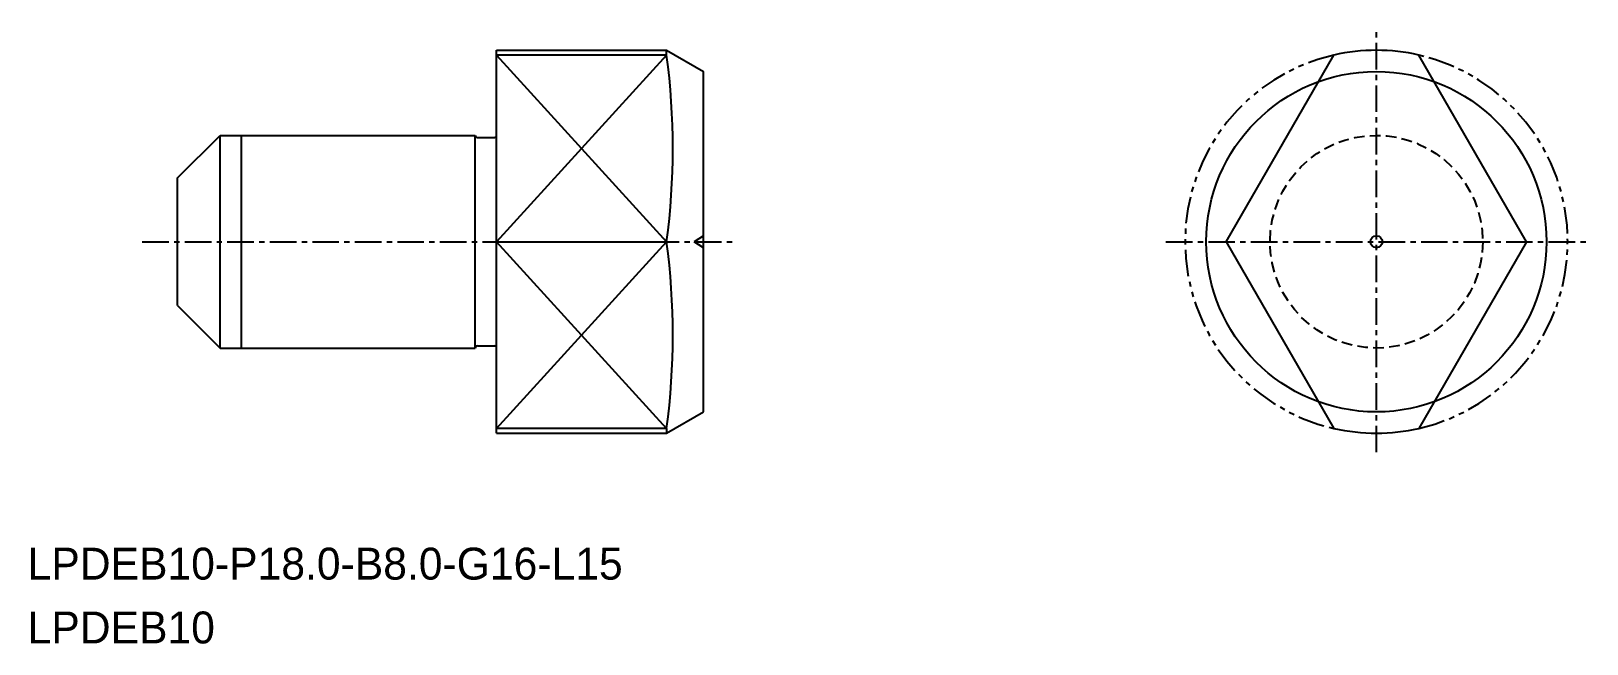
# Model space of a CAD drawing. Extents: x -1884.2 to -1811.1, y -703.1 to -674.3.
import ezdxf

# ---------------------------------------------------------------- set-up
doc = ezdxf.new("R2010")
doc.units = 0
for name, pattern in [('CENTER', [2, 1.25, -0.25, 0.25, -0.25]), ('DASHED', [0.75, 0.5, -0.25]), ('PHANTOM', [2.5, 1.25, -0.25, 0.25, -0.25, 0.25, -0.25])]:
    doc.linetypes.add(name, pattern=pattern)
doc.layers.get('0').update_dxf_attribs({"linetype": 'CONTINUOUS'})
doc.layers.add('CENTER', color=1, linetype='CENTER')

msp = doc.modelspace()

# ---------------------------------------------------------------- linework, layer by layer
for p, q in [((-1862.357, -693.178), (-1862.357, -675.178)), ((-1862.357, -675.178), (-1854.357, -675.178)), ((-1854.357, -675.404), (-1854.357, -675.178)), ((-1854.357, -675.178), (-1852.625, -676.178)), ((-1854.357, -675.404), (-1862.357, -675.404)), ((-1852.625, -692.178), (-1852.625, -676.178)), ((-1877.357, -681.178), (-1875.357, -679.178)), ((-1875.357, -679.178), (-1863.357, -679.178)), ((-1875.357, -689.178), (-1875.357, -679.178)), ((-1874.357, -689.178), (-1874.357, -679.178)), ((-1863.357, -689.178), (-1863.357, -679.178)), ((-1863.357, -689.178), (-1863.357, -679.178)), ((-1863.257, -679.278), (-1862.457, -679.278)), ((-1862.357, -679.178), (-1862.357, -679.178)), ((-1877.357, -687.178), (-1877.357, -681.178)), ((-1877.357, -687.178), (-1875.357, -689.178)), ((-1875.357, -689.178), (-1863.357, -689.178)), ((-1863.257, -689.078), (-1862.457, -689.078)), ((-1862.357, -689.178), (-1862.357, -689.178)), ((-1854.357, -693.178), (-1852.625, -692.178)), ((-1854.357, -692.953), (-1862.357, -692.953)), ((-1862.357, -693.178), (-1854.357, -693.178)), ((-1854.357, -692.953), (-1854.357, -693.178))]:
    msp.add_line(p, q)
at = {"color": 3, "linetype": 'CONTINUOUS'}
for p, q in [((-1854.357, -675.404), (-1862.357, -684.178)), ((-1862.357, -675.404), (-1854.357, -684.178)), ((-1862.357, -692.953), (-1854.357, -684.178)), ((-1854.357, -692.953), (-1862.357, -684.178))]:
    msp.add_line(p, q, dxfattribs=at)
at = {"color": 7, "linetype": 'CONTINUOUS'}
for p, q in [((-1828.043, -684.178), (-1822.977, -675.404)), ((-1813.91, -684.178), (-1818.977, -675.404)), ((-1862.357, -684.178), (-1854.357, -684.178)), ((-1828.043, -684.178), (-1822.977, -692.953)), ((-1813.91, -684.178), (-1818.977, -692.953))]:
    msp.add_line(p, q, dxfattribs=at)
at = {"color": 3}
for p in [(-1852.625, -683.898), (-1852.625, -684.459)]:
    msp.add_line(p, (-1853.058, -684.178), dxfattribs=at)
for radius in [8, 0.281]:
    msp.add_circle((-1820.977, -684.178), radius)
at = {"color": 3, "linetype": 'DASHED'}
msp.add_circle((-1820.977, -684.178), 5, dxfattribs=at)
for centre, radius, start, end in [((-1820.977, -684.178), 9, 77.16041, 102.83959), ((-1863.257, -679.178), 0.1, 180, 270), ((-1862.457, -679.178), 0.1, 270, 0), ((-1863.257, -689.178), 0.1, 90, 180), ((-1862.457, -689.178), 0.1, 0, 90), ((-1820.977, -684.178), 9, 257.16041, 282.83959)]:
    msp.add_arc(centre, radius, start, end)
at = {"color": 7, "linetype": 'CONTINUOUS'}
for centre, start, end in [((-1887.315, -679.791), 352.41717, 7.58283), ((-1887.315, -688.566), 352.41713, 7.58279)]:
    msp.add_arc(centre, 33.249, start, end, dxfattribs=at)
at = {"color": 3, "linetype": 'PHANTOM'}
for start, end in [(102.83959, 257.16041), (282.83959, 77.16041)]:
    msp.add_arc((-1820.977, -684.178), 9, start, end, dxfattribs=at)
at = {"layer": 'CENTER', "color": 1, "linetype": 'CENTER'}
for p, q in [((-1820.977, -694.078), (-1820.977, -674.278)), ((-1879.02, -684.178), (-1851.145, -684.178)), ((-1830.877, -684.178), (-1811.077, -684.178))]:
    msp.add_line(p, q, dxfattribs=at)

# ---------------------------------------------------------------- texts
for s, p in [('LPDEB10-P18.0-B8.0-G16-L15', (-1884.411, -700.061)), ('LPDEB10', (-1884.411, -703.061))]:
    msp.add_text(s, height=1.5).set_placement(p)

doc.saveas('drawing.dxf')
